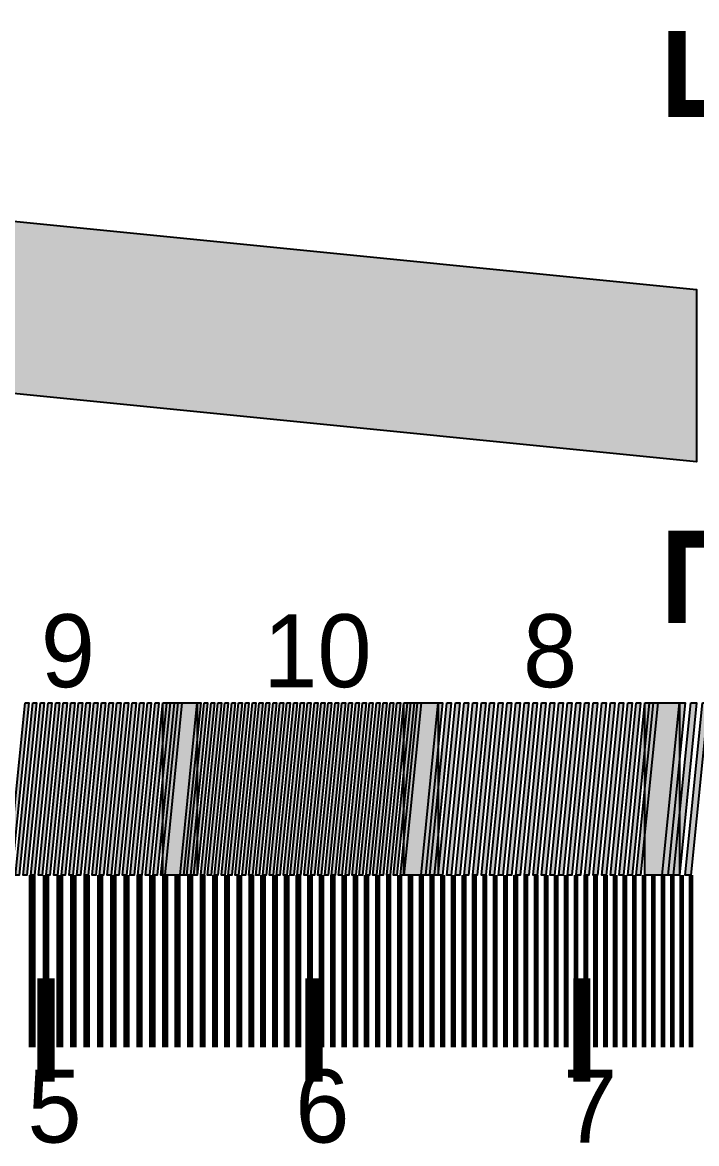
# Model space of a CAD drawing. Header units: millimetres. Extents: x 0 to 791, y 0 to 492.
# Drawn here: x 377.2 to 455.6, y 90.9 to 221.1 of the extents above; entities that cross this region are included whole.
import ezdxf

# ---------------------------------------------------------------- set-up
doc = ezdxf.new("R2010")
doc.units = ezdxf.units.MM
for name, color, linetype in [('LABELS', 7, 'Continuous'), ('PERIPHERY', 7, 'Continuous'), ('SFR', 7, 'Continuous')]:
    doc.layers.add(name, color=color, linetype=linetype)

msp = doc.modelspace()

# ---------------------------------------------------------------- hatches: boundary and pattern name
at = {"layer": 'PERIPHERY', "true_color": 0x000000}
h = msp.add_hatch(color=7, dxfattribs=at)
h.dxf.hatch_style = 1
h.paths.add_polyline_path([(377.56, 142.13), (378, 142.13), (376, 122.12), (375.56, 122.12), (377.56, 142.13)])
h = msp.add_hatch(color=7, dxfattribs=at)
h.dxf.hatch_style = 1
h.paths.add_polyline_path([(378.45, 142.13), (378.89, 142.13), (376.89, 122.12), (376.45, 122.12), (378.45, 142.13)])
h = msp.add_hatch(color=7, dxfattribs=at)
h.dxf.hatch_style = 1
h.paths.add_polyline_path([(379.34, 142.13), (379.78, 142.13), (377.78, 122.12), (377.34, 122.12), (379.34, 142.13)])
h = msp.add_hatch(color=7, dxfattribs=at)
h.dxf.hatch_style = 1
h.paths.add_polyline_path([(380.23, 142.13), (380.67, 142.13), (378.67, 122.12), (378.23, 122.12), (380.23, 142.13)])
h = msp.add_hatch(color=7, dxfattribs=at)
h.dxf.hatch_style = 1
h.paths.add_polyline_path([(381.12, 142.13), (381.56, 142.13), (379.56, 122.12), (379.11, 122.12), (381.12, 142.13)])
h = msp.add_hatch(color=7, dxfattribs=at)
h.dxf.hatch_style = 1
h.paths.add_polyline_path([(382, 142.13), (382.45, 142.13), (380.45, 122.12), (380, 122.12), (382, 142.13)])
h = msp.add_hatch(color=7, dxfattribs=at)
h.dxf.hatch_style = 1
h.paths.add_polyline_path([(382.89, 142.13), (383.34, 142.13), (381.34, 122.12), (380.89, 122.12), (382.89, 142.13)])
h = msp.add_hatch(color=7, dxfattribs=at)
h.dxf.hatch_style = 1
h.paths.add_polyline_path([(383.78, 142.13), (384.23, 142.13), (382.23, 122.12), (381.78, 122.12), (383.78, 142.13)])
h = msp.add_hatch(color=7, dxfattribs=at)
h.dxf.hatch_style = 1
h.paths.add_polyline_path([(384.67, 142.13), (385.11, 142.13), (383.11, 122.12), (382.67, 122.12), (384.67, 142.13)])
h = msp.add_hatch(color=7, dxfattribs=at)
h.dxf.hatch_style = 1
h.paths.add_polyline_path([(385.56, 142.13), (386, 142.13), (384, 122.12), (383.56, 122.12), (385.56, 142.13)])
h = msp.add_hatch(color=7, dxfattribs=at)
h.dxf.hatch_style = 1
h.paths.add_polyline_path([(386.45, 142.13), (386.89, 142.13), (384.89, 122.12), (384.45, 122.12), (386.45, 142.13)])
h = msp.add_hatch(color=7, dxfattribs=at)
h.dxf.hatch_style = 1
h.paths.add_polyline_path([(387.34, 142.13), (387.78, 142.13), (385.78, 122.12), (385.34, 122.12), (387.34, 142.13)])
h = msp.add_hatch(color=7, dxfattribs=at)
h.dxf.hatch_style = 1
h.paths.add_polyline_path([(388.22, 142.13), (388.67, 142.13), (386.67, 122.12), (386.22, 122.12), (388.22, 142.13)])
h = msp.add_hatch(color=7, dxfattribs=at)
h.dxf.hatch_style = 1
h.paths.add_polyline_path([(389.11, 142.13), (389.56, 142.13), (387.56, 122.12), (387.11, 122.12), (389.11, 142.13)])
h = msp.add_hatch(color=7, dxfattribs=at)
h.dxf.hatch_style = 1
h.paths.add_polyline_path([(390, 142.13), (390.45, 142.13), (388.45, 122.12), (388, 122.12), (390, 142.13)])
h = msp.add_hatch(color=7, dxfattribs=at)
h.dxf.hatch_style = 1
h.paths.add_polyline_path([(390.89, 142.13), (391.34, 142.13), (389.34, 122.12), (388.89, 122.12), (390.89, 142.13)])
h = msp.add_hatch(color=7, dxfattribs=at)
h.dxf.hatch_style = 1
h.paths.add_polyline_path([(391.78, 142.13), (392.22, 142.13), (390.22, 122.12), (389.78, 122.12), (391.78, 142.13)])
h = msp.add_hatch(color=7, dxfattribs=at)
h.dxf.hatch_style = 1
h.paths.add_polyline_path([(392.67, 142.13), (393.11, 142.13), (391.11, 122.12), (390.67, 122.12), (392.67, 142.13)])
h = msp.add_hatch(color=7, dxfattribs=at)
h.dxf.hatch_style = 1
h.paths.add_polyline_path([(393.56, 142.13), (394, 142.13), (392, 122.12), (391.56, 122.12), (393.56, 142.13)])
h = msp.add_hatch(color=7, dxfattribs=at)
h.dxf.hatch_style = 1
h.paths.add_polyline_path([(394.45, 142.13), (394.89, 142.13), (392.89, 122.12), (392.45, 122.12), (394.45, 142.13)])
h = msp.add_hatch(color=7, dxfattribs=at)
h.dxf.hatch_style = 1
h.paths.add_polyline_path([(395.33, 142.13), (395.78, 142.13), (393.78, 122.12), (393.34, 122.12), (395.33, 142.13)])
h = msp.add_hatch(color=7, dxfattribs=at)
h.dxf.hatch_style = 1
h.paths.add_polyline_path([(393.56, 142.13), (397.56, 142.13), (397.56, 122.12), (393.56, 122.12), (393.56, 142.13)])
h = msp.add_hatch(color=7, dxfattribs=at)
h.dxf.hatch_style = 1
h.paths.add_polyline_path([(397.56, 142.13), (397.96, 142.13), (395.96, 122.12), (395.56, 122.12), (397.56, 142.13)])
h = msp.add_hatch(color=7, dxfattribs=at)
h.dxf.hatch_style = 1
h.paths.add_polyline_path([(398.36, 142.13), (398.76, 142.13), (396.76, 122.12), (396.36, 122.12), (398.36, 142.13)])
h = msp.add_hatch(color=7, dxfattribs=at)
h.dxf.hatch_style = 1
h.paths.add_polyline_path([(399.16, 142.13), (399.56, 142.13), (397.56, 122.12), (397.16, 122.12), (399.16, 142.13)])
h = msp.add_hatch(color=7, dxfattribs=at)
h.dxf.hatch_style = 1
h.paths.add_polyline_path([(399.96, 142.13), (400.36, 142.13), (398.36, 122.12), (397.96, 122.12), (399.96, 142.13)])
h = msp.add_hatch(color=7, dxfattribs=at)
h.dxf.hatch_style = 1
h.paths.add_polyline_path([(400.76, 142.13), (401.16, 142.13), (399.16, 122.12), (398.76, 122.12), (400.76, 142.13)])
h = msp.add_hatch(color=7, dxfattribs=at)
h.dxf.hatch_style = 1
h.paths.add_polyline_path([(401.56, 142.13), (401.96, 142.13), (399.96, 122.12), (399.56, 122.12), (401.56, 142.13)])
h = msp.add_hatch(color=7, dxfattribs=at)
h.dxf.hatch_style = 1
h.paths.add_polyline_path([(402.36, 142.13), (402.76, 142.13), (400.76, 122.12), (400.36, 122.12), (402.36, 142.13)])
h = msp.add_hatch(color=7, dxfattribs=at)
h.dxf.hatch_style = 1
h.paths.add_polyline_path([(403.16, 142.13), (403.56, 142.13), (401.56, 122.12), (401.16, 122.12), (403.16, 142.13)])
h = msp.add_hatch(color=7, dxfattribs=at)
h.dxf.hatch_style = 1
h.paths.add_polyline_path([(403.96, 142.13), (404.36, 142.13), (402.36, 122.12), (401.96, 122.12), (403.96, 142.13)])
h = msp.add_hatch(color=7, dxfattribs=at)
h.dxf.hatch_style = 1
h.paths.add_polyline_path([(404.76, 142.13), (405.16, 142.13), (403.16, 122.12), (402.76, 122.12), (404.76, 142.13)])
h = msp.add_hatch(color=7, dxfattribs=at)
h.dxf.hatch_style = 1
h.paths.add_polyline_path([(405.56, 142.13), (405.96, 142.13), (403.96, 122.12), (403.56, 122.12), (405.56, 142.13)])
h = msp.add_hatch(color=7, dxfattribs=at)
h.dxf.hatch_style = 1
h.paths.add_polyline_path([(406.36, 142.13), (406.76, 142.13), (404.76, 122.12), (404.36, 122.12), (406.36, 142.13)])
h = msp.add_hatch(color=7, dxfattribs=at)
h.dxf.hatch_style = 1
h.paths.add_polyline_path([(407.16, 142.13), (407.56, 142.13), (405.56, 122.12), (405.16, 122.12), (407.16, 142.13)])
h = msp.add_hatch(color=7, dxfattribs=at)
h.dxf.hatch_style = 1
h.paths.add_polyline_path([(407.96, 142.13), (408.36, 142.13), (406.36, 122.12), (405.96, 122.12), (407.96, 142.13)])
h = msp.add_hatch(color=7, dxfattribs=at)
h.dxf.hatch_style = 1
h.paths.add_polyline_path([(408.76, 142.13), (409.16, 142.13), (407.16, 122.12), (406.76, 122.12), (408.76, 142.13)])
h = msp.add_hatch(color=7, dxfattribs=at)
h.dxf.hatch_style = 1
h.paths.add_polyline_path([(409.56, 142.13), (409.96, 142.13), (407.96, 122.12), (407.56, 122.12), (409.56, 142.13)])
h = msp.add_hatch(color=7, dxfattribs=at)
h.dxf.hatch_style = 1
h.paths.add_polyline_path([(410.36, 142.13), (410.76, 142.13), (408.76, 122.12), (408.36, 122.12), (410.36, 142.13)])
h = msp.add_hatch(color=7, dxfattribs=at)
h.dxf.hatch_style = 1
h.paths.add_polyline_path([(411.16, 142.13), (411.56, 142.13), (409.56, 122.12), (409.16, 122.12), (411.16, 142.13)])
h = msp.add_hatch(color=7, dxfattribs=at)
h.dxf.hatch_style = 1
h.paths.add_polyline_path([(411.96, 142.13), (412.36, 142.13), (410.36, 122.12), (409.96, 122.12), (411.96, 142.13)])
h = msp.add_hatch(color=7, dxfattribs=at)
h.dxf.hatch_style = 1
h.paths.add_polyline_path([(412.76, 142.13), (413.16, 142.13), (411.16, 122.12), (410.76, 122.12), (412.76, 142.13)])
h = msp.add_hatch(color=7, dxfattribs=at)
h.dxf.hatch_style = 1
h.paths.add_polyline_path([(413.56, 142.13), (413.96, 142.13), (411.96, 122.12), (411.56, 122.12), (413.56, 142.13)])
h = msp.add_hatch(color=7, dxfattribs=at)
h.dxf.hatch_style = 1
h.paths.add_polyline_path([(414.36, 142.13), (414.76, 142.13), (412.76, 122.12), (412.36, 122.12), (414.36, 142.13)])
h = msp.add_hatch(color=7, dxfattribs=at)
h.dxf.hatch_style = 1
h.paths.add_polyline_path([(415.16, 142.13), (415.56, 142.13), (413.56, 122.12), (413.16, 122.12), (415.16, 142.13)])
h = msp.add_hatch(color=7, dxfattribs=at)
h.dxf.hatch_style = 1
h.paths.add_polyline_path([(415.96, 142.13), (416.36, 142.13), (414.36, 122.12), (413.96, 122.12), (415.96, 142.13)])
h = msp.add_hatch(color=7, dxfattribs=at)
h.dxf.hatch_style = 1
h.paths.add_polyline_path([(416.76, 142.13), (417.16, 142.13), (415.16, 122.12), (414.76, 122.12), (416.76, 142.13)])
h = msp.add_hatch(color=7, dxfattribs=at)
h.dxf.hatch_style = 1
h.paths.add_polyline_path([(417.56, 142.13), (417.96, 142.13), (415.96, 122.12), (415.56, 122.12), (417.56, 142.13)])
h = msp.add_hatch(color=7, dxfattribs=at)
h.dxf.hatch_style = 1
h.paths.add_polyline_path([(418.36, 142.13), (418.76, 142.13), (416.76, 122.12), (416.36, 122.12), (418.36, 142.13)])
h = msp.add_hatch(color=7, dxfattribs=at)
h.dxf.hatch_style = 1
h.paths.add_polyline_path([(419.16, 142.13), (419.56, 142.13), (417.56, 122.12), (417.16, 122.12), (419.16, 142.13)])
h = msp.add_hatch(color=7, dxfattribs=at)
h.dxf.hatch_style = 1
h.paths.add_polyline_path([(419.96, 142.13), (420.36, 142.13), (418.36, 122.12), (417.96, 122.12), (419.96, 142.13)])
h = msp.add_hatch(color=7, dxfattribs=at)
h.dxf.hatch_style = 1
h.paths.add_polyline_path([(420.76, 142.13), (421.16, 142.13), (419.16, 122.12), (418.76, 122.12), (420.76, 142.13)])
h = msp.add_hatch(color=7, dxfattribs=at)
h.dxf.hatch_style = 1
h.paths.add_polyline_path([(421.56, 142.13), (421.96, 142.13), (419.96, 122.12), (419.56, 122.12), (421.56, 142.13)])
h = msp.add_hatch(color=7, dxfattribs=at)
h.dxf.hatch_style = 1
h.paths.add_polyline_path([(422.36, 142.13), (422.76, 142.13), (420.76, 122.12), (420.36, 122.12), (422.36, 142.13)])
h = msp.add_hatch(color=7, dxfattribs=at)
h.dxf.hatch_style = 1
h.paths.add_polyline_path([(423.16, 142.13), (423.56, 142.13), (421.56, 122.12), (421.16, 122.12), (423.16, 142.13)])
h = msp.add_hatch(color=7, dxfattribs=at)
h.dxf.hatch_style = 1
h.paths.add_polyline_path([(421.56, 142.13), (425.56, 142.13), (425.56, 122.12), (421.56, 122.12), (421.56, 142.13)])
h = msp.add_hatch(color=7, dxfattribs=at)
h.dxf.hatch_style = 1
h.paths.add_polyline_path([(425.56, 142.13), (426.06, 142.13), (424.06, 122.12), (423.56, 122.12), (425.56, 142.13)])
h = msp.add_hatch(color=7, dxfattribs=at)
h.dxf.hatch_style = 1
h.paths.add_polyline_path([(426.56, 142.13), (427.06, 142.13), (425.06, 122.12), (424.56, 122.12), (426.56, 142.13)])
h = msp.add_hatch(color=7, dxfattribs=at)
h.dxf.hatch_style = 1
h.paths.add_polyline_path([(427.56, 142.13), (428.06, 142.13), (426.06, 122.12), (425.56, 122.12), (427.56, 142.13)])
h = msp.add_hatch(color=7, dxfattribs=at)
h.dxf.hatch_style = 1
h.paths.add_polyline_path([(428.56, 142.13), (429.06, 142.13), (427.06, 122.12), (426.56, 122.12), (428.56, 142.13)])
h = msp.add_hatch(color=7, dxfattribs=at)
h.dxf.hatch_style = 1
h.paths.add_polyline_path([(429.56, 142.13), (430.06, 142.13), (428.06, 122.12), (427.56, 122.12), (429.56, 142.13)])
h = msp.add_hatch(color=7, dxfattribs=at)
h.dxf.hatch_style = 1
h.paths.add_polyline_path([(430.56, 142.13), (431.06, 142.13), (429.06, 122.12), (428.56, 122.12), (430.56, 142.13)])
h = msp.add_hatch(color=7, dxfattribs=at)
h.dxf.hatch_style = 1
h.paths.add_polyline_path([(431.56, 142.13), (432.06, 142.13), (430.06, 122.12), (429.56, 122.12), (431.56, 142.13)])
h = msp.add_hatch(color=7, dxfattribs=at)
h.dxf.hatch_style = 1
h.paths.add_polyline_path([(432.56, 142.13), (433.06, 142.13), (431.06, 122.12), (430.56, 122.12), (432.56, 142.13)])
h = msp.add_hatch(color=7, dxfattribs=at)
h.dxf.hatch_style = 1
h.paths.add_polyline_path([(433.56, 142.13), (434.06, 142.13), (432.06, 122.12), (431.56, 122.12), (433.56, 142.13)])
h = msp.add_hatch(color=7, dxfattribs=at)
h.dxf.hatch_style = 1
h.paths.add_polyline_path([(434.56, 142.13), (435.06, 142.13), (433.06, 122.12), (432.56, 122.12), (434.56, 142.13)])
h = msp.add_hatch(color=7, dxfattribs=at)
h.dxf.hatch_style = 1
h.paths.add_polyline_path([(435.56, 142.13), (436.06, 142.13), (434.06, 122.12), (433.56, 122.12), (435.56, 142.13)])
h = msp.add_hatch(color=7, dxfattribs=at)
h.dxf.hatch_style = 1
h.paths.add_polyline_path([(436.56, 142.13), (437.06, 142.13), (435.06, 122.12), (434.56, 122.12), (436.56, 142.13)])
h = msp.add_hatch(color=7, dxfattribs=at)
h.dxf.hatch_style = 1
h.paths.add_polyline_path([(437.56, 142.13), (438.06, 142.13), (436.06, 122.12), (435.56, 122.12), (437.56, 142.13)])
h = msp.add_hatch(color=7, dxfattribs=at)
h.dxf.hatch_style = 1
h.paths.add_polyline_path([(438.56, 142.13), (439.06, 142.13), (437.06, 122.12), (436.56, 122.12), (438.56, 142.13)])
h = msp.add_hatch(color=7, dxfattribs=at)
h.dxf.hatch_style = 1
h.paths.add_polyline_path([(439.56, 142.13), (440.06, 142.13), (438.06, 122.12), (437.56, 122.12), (439.56, 142.13)])
h = msp.add_hatch(color=7, dxfattribs=at)
h.dxf.hatch_style = 1
h.paths.add_polyline_path([(440.56, 142.13), (441.06, 142.13), (439.06, 122.12), (438.56, 122.12), (440.56, 142.13)])
h = msp.add_hatch(color=7, dxfattribs=at)
h.dxf.hatch_style = 1
h.paths.add_polyline_path([(441.56, 142.13), (442.06, 142.13), (440.06, 122.12), (439.56, 122.12), (441.56, 142.13)])
h = msp.add_hatch(color=7, dxfattribs=at)
h.dxf.hatch_style = 1
h.paths.add_polyline_path([(442.56, 142.13), (443.06, 142.13), (441.06, 122.12), (440.56, 122.12), (442.56, 142.13)])
h = msp.add_hatch(color=7, dxfattribs=at)
h.dxf.hatch_style = 1
h.paths.add_polyline_path([(443.56, 142.13), (444.06, 142.13), (442.06, 122.12), (441.56, 122.12), (443.56, 142.13)])
h = msp.add_hatch(color=7, dxfattribs=at)
h.dxf.hatch_style = 1
h.paths.add_polyline_path([(444.56, 142.13), (445.06, 142.13), (443.06, 122.12), (442.56, 122.12), (444.56, 142.13)])
h = msp.add_hatch(color=7, dxfattribs=at)
h.dxf.hatch_style = 1
h.paths.add_polyline_path([(445.56, 142.13), (446.06, 142.13), (444.06, 122.12), (443.56, 122.12), (445.56, 142.13)])
h = msp.add_hatch(color=7, dxfattribs=at)
h.dxf.hatch_style = 1
h.paths.add_polyline_path([(446.56, 142.13), (447.06, 142.13), (445.06, 122.12), (444.56, 122.12), (446.56, 142.13)])
h = msp.add_hatch(color=7, dxfattribs=at)
h.dxf.hatch_style = 1
h.paths.add_polyline_path([(447.56, 142.13), (448.06, 142.13), (446.06, 122.12), (445.56, 122.12), (447.56, 142.13)])
h = msp.add_hatch(color=7, dxfattribs=at)
h.dxf.hatch_style = 1
h.paths.add_polyline_path([(448.56, 142.13), (449.06, 142.13), (447.06, 122.12), (446.56, 122.12), (448.56, 142.13)])
h = msp.add_hatch(color=7, dxfattribs=at)
h.dxf.hatch_style = 1
h.paths.add_polyline_path([(449.56, 142.13), (450.06, 142.13), (448.06, 122.12), (447.56, 122.12), (449.56, 142.13)])
h = msp.add_hatch(color=7, dxfattribs=at)
h.dxf.hatch_style = 1
h.paths.add_polyline_path([(450.56, 142.13), (451.06, 142.13), (449.06, 122.12), (448.56, 122.12), (450.56, 142.13)])
h = msp.add_hatch(color=7, dxfattribs=at)
h.dxf.hatch_style = 1
h.paths.add_polyline_path([(449.56, 142.13), (453.56, 142.13), (453.56, 122.12), (449.56, 122.12), (449.56, 142.13)])
h = msp.add_hatch(color=7, dxfattribs=at)
h.dxf.hatch_style = 1
h.paths.add_polyline_path([(453.56, 142.13), (454.23, 142.13), (452.23, 122.12), (451.56, 122.12), (453.56, 142.13)])
h = msp.add_hatch(color=7, dxfattribs=at)
h.dxf.hatch_style = 1
h.paths.add_polyline_path([(454.89, 142.13), (455.56, 142.13), (453.56, 122.12), (452.89, 122.12), (454.89, 142.13)])
h = msp.add_hatch(color=7, dxfattribs=at)
h.dxf.hatch_style = 1
h.paths.add_polyline_path([(456.23, 142.13), (456.89, 142.13), (454.89, 122.12), (454.23, 122.12), (456.23, 142.13)])
at = {"layer": 'SFR', "true_color": 0x000000}
h = msp.add_hatch(color=7, dxfattribs=at)
h.dxf.hatch_style = 1
h.paths.add_polyline_path([(335.56, 182.12), (335.56, 202.13), (455.56, 190.13), (455.56, 170.12), (335.56, 182.12)])

# ---------------------------------------------------------------- linework, layer by layer
at = {"layer": 'PERIPHERY', "color": 250}
for points in [[(377.56, 142.13), (378, 142.13), (376, 122.12), (375.56, 122.12), (377.56, 142.13)], [(378.45, 142.13), (378.89, 142.13), (376.89, 122.12), (376.45, 122.12), (378.45, 142.13)], [(379.34, 142.13), (379.78, 142.13), (377.78, 122.12), (377.34, 122.12), (379.34, 142.13)], [(380.23, 142.13), (380.67, 142.13), (378.67, 122.12), (378.23, 122.12), (380.23, 142.13)], [(381.12, 142.13), (381.56, 142.13), (379.56, 122.12), (379.11, 122.12), (381.12, 142.13)], [(382, 142.13), (382.45, 142.13), (380.45, 122.12), (380, 122.12), (382, 142.13)], [(382.89, 142.13), (383.34, 142.13), (381.34, 122.12), (380.89, 122.12), (382.89, 142.13)], [(383.78, 142.13), (384.23, 142.13), (382.23, 122.12), (381.78, 122.12), (383.78, 142.13)], [(384.67, 142.13), (385.11, 142.13), (383.11, 122.12), (382.67, 122.12), (384.67, 142.13)], [(385.56, 142.13), (386, 142.13), (384, 122.12), (383.56, 122.12), (385.56, 142.13)], [(386.45, 142.13), (386.89, 142.13), (384.89, 122.12), (384.45, 122.12), (386.45, 142.13)], [(387.34, 142.13), (387.78, 142.13), (385.78, 122.12), (385.34, 122.12), (387.34, 142.13)], [(388.22, 142.13), (388.67, 142.13), (386.67, 122.12), (386.22, 122.12), (388.22, 142.13)], [(389.11, 142.13), (389.56, 142.13), (387.56, 122.12), (387.11, 122.12), (389.11, 142.13)], [(390, 142.13), (390.45, 142.13), (388.45, 122.12), (388, 122.12), (390, 142.13)], [(390.89, 142.13), (391.34, 142.13), (389.34, 122.12), (388.89, 122.12), (390.89, 142.13)], [(391.78, 142.13), (392.22, 142.13), (390.22, 122.12), (389.78, 122.12), (391.78, 142.13)], [(392.67, 142.13), (393.11, 142.13), (391.11, 122.12), (390.67, 122.12), (392.67, 142.13)], [(393.56, 142.13), (394, 142.13), (392, 122.12), (391.56, 122.12), (393.56, 142.13)], [(394.45, 142.13), (394.89, 142.13), (392.89, 122.12), (392.45, 122.12), (394.45, 142.13)], [(395.33, 142.13), (395.78, 142.13), (393.78, 122.12), (393.34, 122.12), (395.33, 142.13)], [(393.56, 142.13), (397.56, 142.13), (397.56, 122.12), (393.56, 122.12), (393.56, 142.13)], [(397.56, 142.13), (397.96, 142.13), (395.96, 122.12), (395.56, 122.12), (397.56, 142.13)], [(398.36, 142.13), (398.76, 142.13), (396.76, 122.12), (396.36, 122.12), (398.36, 142.13)], [(399.16, 142.13), (399.56, 142.13), (397.56, 122.12), (397.16, 122.12), (399.16, 142.13)], [(399.96, 142.13), (400.36, 142.13), (398.36, 122.12), (397.96, 122.12), (399.96, 142.13)], [(400.76, 142.13), (401.16, 142.13), (399.16, 122.12), (398.76, 122.12), (400.76, 142.13)], [(401.56, 142.13), (401.96, 142.13), (399.96, 122.12), (399.56, 122.12), (401.56, 142.13)], [(402.36, 142.13), (402.76, 142.13), (400.76, 122.12), (400.36, 122.12), (402.36, 142.13)], [(403.16, 142.13), (403.56, 142.13), (401.56, 122.12), (401.16, 122.12), (403.16, 142.13)], [(403.96, 142.13), (404.36, 142.13), (402.36, 122.12), (401.96, 122.12), (403.96, 142.13)], [(404.76, 142.13), (405.16, 142.13), (403.16, 122.12), (402.76, 122.12), (404.76, 142.13)], [(405.56, 142.13), (405.96, 142.13), (403.96, 122.12), (403.56, 122.12), (405.56, 142.13)], [(406.36, 142.13), (406.76, 142.13), (404.76, 122.12), (404.36, 122.12), (406.36, 142.13)], [(407.16, 142.13), (407.56, 142.13), (405.56, 122.12), (405.16, 122.12), (407.16, 142.13)], [(407.96, 142.13), (408.36, 142.13), (406.36, 122.12), (405.96, 122.12), (407.96, 142.13)], [(408.76, 142.13), (409.16, 142.13), (407.16, 122.12), (406.76, 122.12), (408.76, 142.13)], [(409.56, 142.13), (409.96, 142.13), (407.96, 122.12), (407.56, 122.12), (409.56, 142.13)], [(410.36, 142.13), (410.76, 142.13), (408.76, 122.12), (408.36, 122.12), (410.36, 142.13)], [(411.16, 142.13), (411.56, 142.13), (409.56, 122.12), (409.16, 122.12), (411.16, 142.13)], [(411.96, 142.13), (412.36, 142.13), (410.36, 122.12), (409.96, 122.12), (411.96, 142.13)], [(412.76, 142.13), (413.16, 142.13), (411.16, 122.12), (410.76, 122.12), (412.76, 142.13)], [(413.56, 142.13), (413.96, 142.13), (411.96, 122.12), (411.56, 122.12), (413.56, 142.13)], [(414.36, 142.13), (414.76, 142.13), (412.76, 122.12), (412.36, 122.12), (414.36, 142.13)], [(415.16, 142.13), (415.56, 142.13), (413.56, 122.12), (413.16, 122.12), (415.16, 142.13)], [(415.96, 142.13), (416.36, 142.13), (414.36, 122.12), (413.96, 122.12), (415.96, 142.13)], [(416.76, 142.13), (417.16, 142.13), (415.16, 122.12), (414.76, 122.12), (416.76, 142.13)], [(417.56, 142.13), (417.96, 142.13), (415.96, 122.12), (415.56, 122.12), (417.56, 142.13)], [(418.36, 142.13), (418.76, 142.13), (416.76, 122.12), (416.36, 122.12), (418.36, 142.13)], [(419.16, 142.13), (419.56, 142.13), (417.56, 122.12), (417.16, 122.12), (419.16, 142.13)], [(419.96, 142.13), (420.36, 142.13), (418.36, 122.12), (417.96, 122.12), (419.96, 142.13)], [(420.76, 142.13), (421.16, 142.13), (419.16, 122.12), (418.76, 122.12), (420.76, 142.13)], [(421.56, 142.13), (421.96, 142.13), (419.96, 122.12), (419.56, 122.12), (421.56, 142.13)], [(422.36, 142.13), (422.76, 142.13), (420.76, 122.12), (420.36, 122.12), (422.36, 142.13)], [(423.16, 142.13), (423.56, 142.13), (421.56, 122.12), (421.16, 122.12), (423.16, 142.13)], [(421.56, 142.13), (425.56, 142.13), (425.56, 122.12), (421.56, 122.12), (421.56, 142.13)], [(425.56, 142.13), (426.06, 142.13), (424.06, 122.12), (423.56, 122.12), (425.56, 142.13)], [(426.56, 142.13), (427.06, 142.13), (425.06, 122.12), (424.56, 122.12), (426.56, 142.13)], [(427.56, 142.13), (428.06, 142.13), (426.06, 122.12), (425.56, 122.12), (427.56, 142.13)], [(428.56, 142.13), (429.06, 142.13), (427.06, 122.12), (426.56, 122.12), (428.56, 142.13)], [(429.56, 142.13), (430.06, 142.13), (428.06, 122.12), (427.56, 122.12), (429.56, 142.13)], [(430.56, 142.13), (431.06, 142.13), (429.06, 122.12), (428.56, 122.12), (430.56, 142.13)], [(431.56, 142.13), (432.06, 142.13), (430.06, 122.12), (429.56, 122.12), (431.56, 142.13)], [(432.56, 142.13), (433.06, 142.13), (431.06, 122.12), (430.56, 122.12), (432.56, 142.13)], [(433.56, 142.13), (434.06, 142.13), (432.06, 122.12), (431.56, 122.12), (433.56, 142.13)], [(434.56, 142.13), (435.06, 142.13), (433.06, 122.12), (432.56, 122.12), (434.56, 142.13)], [(435.56, 142.13), (436.06, 142.13), (434.06, 122.12), (433.56, 122.12), (435.56, 142.13)], [(436.56, 142.13), (437.06, 142.13), (435.06, 122.12), (434.56, 122.12), (436.56, 142.13)], [(437.56, 142.13), (438.06, 142.13), (436.06, 122.12), (435.56, 122.12), (437.56, 142.13)], [(438.56, 142.13), (439.06, 142.13), (437.06, 122.12), (436.56, 122.12), (438.56, 142.13)], [(439.56, 142.13), (440.06, 142.13), (438.06, 122.12), (437.56, 122.12), (439.56, 142.13)], [(440.56, 142.13), (441.06, 142.13), (439.06, 122.12), (438.56, 122.12), (440.56, 142.13)], [(441.56, 142.13), (442.06, 142.13), (440.06, 122.12), (439.56, 122.12), (441.56, 142.13)], [(442.56, 142.13), (443.06, 142.13), (441.06, 122.12), (440.56, 122.12), (442.56, 142.13)], [(443.56, 142.13), (444.06, 142.13), (442.06, 122.12), (441.56, 122.12), (443.56, 142.13)], [(444.56, 142.13), (445.06, 142.13), (443.06, 122.12), (442.56, 122.12), (444.56, 142.13)], [(445.56, 142.13), (446.06, 142.13), (444.06, 122.12), (443.56, 122.12), (445.56, 142.13)], [(446.56, 142.13), (447.06, 142.13), (445.06, 122.12), (444.56, 122.12), (446.56, 142.13)], [(447.56, 142.13), (448.06, 142.13), (446.06, 122.12), (445.56, 122.12), (447.56, 142.13)], [(448.56, 142.13), (449.06, 142.13), (447.06, 122.12), (446.56, 122.12), (448.56, 142.13)], [(449.56, 142.13), (450.06, 142.13), (448.06, 122.12), (447.56, 122.12), (449.56, 142.13)], [(450.56, 142.13), (451.06, 142.13), (449.06, 122.12), (448.56, 122.12), (450.56, 142.13)], [(449.56, 142.13), (453.56, 142.13), (453.56, 122.12), (449.56, 122.12), (449.56, 142.13)], [(453.56, 142.13), (454.23, 142.13), (452.23, 122.12), (451.56, 122.12), (453.56, 142.13)], [(454.89, 142.13), (455.56, 142.13), (453.56, 122.12), (452.89, 122.12), (454.89, 142.13)], [(456.23, 142.13), (456.89, 142.13), (454.89, 122.12), (454.23, 122.12), (456.23, 142.13)]]:
    msp.add_lwpolyline(points, close=True, dxfattribs=at)
at = {"layer": 'PERIPHERY', "color": 250, "lineweight": 35}
for points, const_width in [([(378.38, 122.12), (378.38, 102.12)], 0.811), ([(379.99, 122.12), (379.99, 102.12)], 0.802), ([(381.59, 122.12), (381.59, 102.12)], 0.794), ([(383.17, 122.12), (383.17, 102.12)], 0.786), ([(384.73, 122.12), (384.73, 102.12)], 0.778), ([(386.28, 122.12), (386.28, 102.12)], 0.771), ([(387.82, 122.12), (387.82, 102.12)], 0.764), ([(389.34, 122.12), (389.34, 102.12)], 0.756), ([(390.84, 122.12), (390.84, 102.12)], 0.75), ([(392.34, 122.12), (392.34, 102.12)], 0.743), ([(393.82, 122.12), (393.82, 102.12)], 0.736), ([(395.28, 122.12), (395.28, 102.12)], 0.73), ([(396.73, 122.12), (396.73, 102.12)], 0.724), ([(398.18, 122.12), (398.18, 102.12)], 0.718), ([(399.61, 122.12), (399.61, 102.12)], 0.712), ([(401.02, 122.12), (401.02, 102.12)], 0.706), ([(402.43, 122.12), (402.43, 102.12)], 0.701), ([(403.83, 122.12), (403.83, 102.12)], 0.695), ([(405.21, 122.12), (405.21, 102.12)], 0.69), ([(406.59, 122.12), (406.59, 102.12)], 0.685), ([(407.95, 122.12), (407.95, 102.12)], 0.679), ([(409.3, 122.12), (409.3, 102.12)], 0.674), ([(410.65, 122.12), (410.65, 102.12)], 0.67), ([(411.98, 122.12), (411.98, 102.12)], 0.665), ([(413.31, 122.12), (413.31, 102.12)], 0.66), ([(414.62, 122.12), (414.62, 102.12)], 0.656), ([(415.93, 122.12), (415.93, 102.12)], 0.651), ([(417.23, 122.12), (417.23, 102.12)], 0.647), ([(418.52, 122.12), (418.52, 102.12)], 0.642), ([(419.8, 122.12), (419.8, 102.12)], 0.638), ([(421.07, 122.12), (421.07, 102.12)], 0.634), ([(422.33, 122.12), (422.33, 102.12)], 0.63), ([(423.59, 122.12), (423.59, 102.12)], 0.626), ([(424.84, 122.12), (424.84, 102.12)], 0.622), ([(426.08, 122.12), (426.08, 102.12)], 0.618), ([(427.31, 122.12), (427.31, 102.12)], 0.614), ([(428.53, 122.12), (428.53, 102.12)], 0.611), ([(429.75, 122.12), (429.75, 102.12)], 0.607), ([(430.96, 122.12), (430.96, 102.12)], 0.603), ([(432.16, 122.12), (432.16, 102.12)], 0.6), ([(433.36, 122.12), (433.36, 102.12)], 0.597), ([(434.55, 122.12), (434.55, 102.12)], 0.593), ([(435.73, 122.12), (435.73, 102.12)], 0.59), ([(436.91, 122.12), (436.91, 102.12)], 0.587), ([(438.08, 122.12), (438.08, 102.12)], 0.583), ([(439.24, 122.12), (439.24, 102.12)], 0.58), ([(440.4, 122.12), (440.4, 102.12)], 0.577), ([(441.55, 122.12), (441.55, 102.12)], 0.574), ([(442.7, 122.12), (442.7, 102.12)], 0.571), ([(443.83, 122.12), (443.83, 102.12)], 0.568), ([(444.97, 122.12), (444.97, 102.12)], 0.565), ([(446.1, 122.12), (446.1, 102.12)], 0.562), ([(447.22, 122.12), (447.22, 102.12)], 0.559), ([(448.33, 122.12), (448.33, 102.12)], 0.557), ([(449.44, 122.12), (449.44, 102.12)], 0.554), ([(450.55, 122.12), (450.55, 102.12)], 0.551), ([(451.65, 122.12), (451.65, 102.12)], 0.548), ([(452.74, 122.12), (452.74, 102.12)], 0.546), ([(453.83, 122.12), (453.83, 102.12)], 0.543), ([(454.91, 122.12), (454.91, 102.12)], 0.541), ([(380, 110.13), (380, 98.13)], 2), ([(411.11, 110.13), (411.11, 98.13)], 2), ([(442.23, 110.13), (442.23, 98.13)], 2)]:
    msp.add_lwpolyline(points, dxfattribs=dict(at, const_width=const_width))
at = {"layer": 'PERIPHERY', "color": 250, "true_color": 0x000000}
for points in [[(377.56, 142.13), (375.56, 122.12), (376, 122.12)], [(376, 122.12), (378, 142.13), (377.56, 142.13)], [(378.45, 142.13), (376.45, 122.12), (376.89, 122.12)], [(376.89, 122.12), (378.89, 142.13), (378.45, 142.13)], [(379.34, 142.13), (377.34, 122.12), (377.78, 122.12)], [(377.78, 122.12), (379.78, 142.13), (379.34, 142.13)], [(380.23, 142.13), (378.23, 122.12), (378.67, 122.12)], [(378.67, 122.12), (380.67, 142.13), (380.23, 142.13)], [(381.12, 142.13), (379.11, 122.12), (379.56, 122.12)], [(379.56, 122.12), (381.56, 142.13), (381.12, 142.13)], [(382, 142.13), (380, 122.12), (380.45, 122.12)], [(380.45, 122.12), (382.45, 142.13), (382, 142.13)], [(382.89, 142.13), (380.89, 122.12), (381.34, 122.12)], [(381.34, 122.12), (383.34, 142.13), (382.89, 142.13)], [(383.78, 142.13), (381.78, 122.12), (382.23, 122.12)], [(382.23, 122.12), (384.23, 142.13), (383.78, 142.13)], [(384.67, 142.13), (382.67, 122.12), (383.11, 122.12)], [(383.11, 122.12), (385.11, 142.13), (384.67, 142.13)], [(385.56, 142.13), (383.56, 122.12), (384, 122.12)], [(384, 122.12), (386, 142.13), (385.56, 142.13)], [(386.45, 142.13), (384.45, 122.12), (384.89, 122.12)], [(384.89, 122.12), (386.89, 142.13), (386.45, 142.13)], [(387.34, 142.13), (385.34, 122.12), (385.78, 122.12)], [(385.78, 122.12), (387.78, 142.13), (387.34, 142.13)], [(388.22, 142.13), (386.22, 122.12), (386.67, 122.12)], [(386.67, 122.12), (388.67, 142.13), (388.22, 142.13)], [(389.11, 142.13), (387.11, 122.12), (387.56, 122.12)], [(387.56, 122.12), (389.56, 142.13), (389.11, 142.13)], [(390, 142.13), (388, 122.12), (388.45, 122.12)], [(388.45, 122.12), (390.45, 142.13), (390, 142.13)], [(390.89, 142.13), (388.89, 122.12), (389.34, 122.12)], [(389.34, 122.12), (391.34, 142.13), (390.89, 142.13)], [(391.78, 142.13), (389.78, 122.12), (390.22, 122.12)], [(390.22, 122.12), (392.22, 142.13), (391.78, 142.13)], [(392.67, 142.13), (390.67, 122.12), (391.11, 122.12)], [(391.11, 122.12), (393.11, 142.13), (392.67, 142.13)], [(393.56, 142.13), (391.56, 122.12), (392, 122.12)], [(392, 122.12), (394, 142.13), (393.56, 142.13)], [(394.45, 142.13), (392.45, 122.12), (392.89, 122.12)], [(392.89, 122.12), (394.89, 142.13), (394.45, 142.13)], [(395.33, 142.13), (393.34, 122.12), (393.78, 122.12)], [(393.56, 142.13), (393.56, 122.12), (397.56, 122.12)], [(397.56, 122.12), (397.56, 142.13), (393.56, 142.13)], [(393.78, 122.12), (395.78, 142.13), (395.33, 142.13)], [(397.56, 142.13), (395.56, 122.12), (395.96, 122.12)], [(395.96, 122.12), (397.96, 142.13), (397.56, 142.13)], [(398.36, 142.13), (396.36, 122.12), (396.76, 122.12)], [(396.76, 122.12), (398.76, 142.13), (398.36, 142.13)], [(399.16, 142.13), (397.16, 122.12), (397.56, 122.12)], [(397.56, 122.12), (399.56, 142.13), (399.16, 142.13)], [(399.96, 142.13), (397.96, 122.12), (398.36, 122.12)], [(398.36, 122.12), (400.36, 142.13), (399.96, 142.13)], [(400.76, 142.13), (398.76, 122.12), (399.16, 122.12)], [(399.16, 122.12), (401.16, 142.13), (400.76, 142.13)], [(401.56, 142.13), (399.56, 122.12), (399.96, 122.12)], [(399.96, 122.12), (401.96, 142.13), (401.56, 142.13)], [(402.36, 142.13), (400.36, 122.12), (400.76, 122.12)], [(400.76, 122.12), (402.76, 142.13), (402.36, 142.13)], [(403.16, 142.13), (401.16, 122.12), (401.56, 122.12)], [(401.56, 122.12), (403.56, 142.13), (403.16, 142.13)], [(403.96, 142.13), (401.96, 122.12), (402.36, 122.12)], [(402.36, 122.12), (404.36, 142.13), (403.96, 142.13)], [(404.76, 142.13), (402.76, 122.12), (403.16, 122.12)], [(403.16, 122.12), (405.16, 142.13), (404.76, 142.13)], [(405.56, 142.13), (403.56, 122.12), (403.96, 122.12)], [(403.96, 122.12), (405.96, 142.13), (405.56, 142.13)], [(406.36, 142.13), (404.36, 122.12), (404.76, 122.12)], [(404.76, 122.12), (406.76, 142.13), (406.36, 142.13)], [(407.16, 142.13), (405.16, 122.12), (405.56, 122.12)], [(405.56, 122.12), (407.56, 142.13), (407.16, 142.13)], [(407.96, 142.13), (405.96, 122.12), (406.36, 122.12)], [(406.36, 122.12), (408.36, 142.13), (407.96, 142.13)], [(408.76, 142.13), (406.76, 122.12), (407.16, 122.12)], [(407.16, 122.12), (409.16, 142.13), (408.76, 142.13)], [(409.56, 142.13), (407.56, 122.12), (407.96, 122.12)], [(407.96, 122.12), (409.96, 142.13), (409.56, 142.13)], [(410.36, 142.13), (408.36, 122.12), (408.76, 122.12)], [(408.76, 122.12), (410.76, 142.13), (410.36, 142.13)], [(411.16, 142.13), (409.16, 122.12), (409.56, 122.12)], [(409.56, 122.12), (411.56, 142.13), (411.16, 142.13)], [(411.96, 142.13), (409.96, 122.12), (410.36, 122.12)], [(410.36, 122.12), (412.36, 142.13), (411.96, 142.13)], [(412.76, 142.13), (410.76, 122.12), (411.16, 122.12)], [(411.16, 122.12), (413.16, 142.13), (412.76, 142.13)], [(413.56, 142.13), (411.56, 122.12), (411.96, 122.12)], [(411.96, 122.12), (413.96, 142.13), (413.56, 142.13)], [(414.36, 142.13), (412.36, 122.12), (412.76, 122.12)], [(412.76, 122.12), (414.76, 142.13), (414.36, 142.13)], [(415.16, 142.13), (413.16, 122.12), (413.56, 122.12)], [(413.56, 122.12), (415.56, 142.13), (415.16, 142.13)], [(415.96, 142.13), (413.96, 122.12), (414.36, 122.12)], [(414.36, 122.12), (416.36, 142.13), (415.96, 142.13)], [(416.76, 142.13), (414.76, 122.12), (415.16, 122.12)], [(415.16, 122.12), (417.16, 142.13), (416.76, 142.13)], [(417.56, 142.13), (415.56, 122.12), (415.96, 122.12)], [(415.96, 122.12), (417.96, 142.13), (417.56, 142.13)], [(418.36, 142.13), (416.36, 122.12), (416.76, 122.12)], [(416.76, 122.12), (418.76, 142.13), (418.36, 142.13)], [(419.16, 142.13), (417.16, 122.12), (417.56, 122.12)], [(417.56, 122.12), (419.56, 142.13), (419.16, 142.13)], [(419.96, 142.13), (417.96, 122.12), (418.36, 122.12)], [(418.36, 122.12), (420.36, 142.13), (419.96, 142.13)], [(420.76, 142.13), (418.76, 122.12), (419.16, 122.12)], [(419.16, 122.12), (421.16, 142.13), (420.76, 142.13)], [(421.56, 142.13), (419.56, 122.12), (419.96, 122.12)], [(419.96, 122.12), (421.96, 142.13), (421.56, 142.13)], [(422.36, 142.13), (420.36, 122.12), (420.76, 122.12)], [(420.76, 122.12), (422.76, 142.13), (422.36, 142.13)], [(423.16, 142.13), (421.16, 122.12), (421.56, 122.12)], [(421.56, 142.13), (421.56, 122.12), (425.56, 122.12)], [(425.56, 122.12), (425.56, 142.13), (421.56, 142.13)], [(421.56, 122.12), (423.56, 142.13), (423.16, 142.13)], [(425.56, 142.13), (423.56, 122.12), (424.06, 122.12)], [(424.06, 122.12), (426.06, 142.13), (425.56, 142.13)], [(426.56, 142.13), (424.56, 122.12), (425.06, 122.12)], [(425.06, 122.12), (427.06, 142.13), (426.56, 142.13)], [(427.56, 142.13), (425.56, 122.12), (426.06, 122.12)], [(426.06, 122.12), (428.06, 142.13), (427.56, 142.13)], [(428.56, 142.13), (426.56, 122.12), (427.06, 122.12)], [(427.06, 122.12), (429.06, 142.13), (428.56, 142.13)], [(429.56, 142.13), (427.56, 122.12), (428.06, 122.12)], [(428.06, 122.12), (430.06, 142.13), (429.56, 142.13)], [(430.56, 142.13), (428.56, 122.12), (429.06, 122.12)], [(429.06, 122.12), (431.06, 142.13), (430.56, 142.13)], [(431.56, 142.13), (429.56, 122.12), (430.06, 122.12)], [(430.06, 122.12), (432.06, 142.13), (431.56, 142.13)], [(432.56, 142.13), (430.56, 122.12), (431.06, 122.12)], [(431.06, 122.12), (433.06, 142.13), (432.56, 142.13)], [(433.56, 142.13), (431.56, 122.12), (432.06, 122.12)], [(432.06, 122.12), (434.06, 142.13), (433.56, 142.13)], [(434.56, 142.13), (432.56, 122.12), (433.06, 122.12)], [(433.06, 122.12), (435.06, 142.13), (434.56, 142.13)], [(435.56, 142.13), (433.56, 122.12), (434.06, 122.12)], [(434.06, 122.12), (436.06, 142.13), (435.56, 142.13)], [(436.56, 142.13), (434.56, 122.12), (435.06, 122.12)], [(435.06, 122.12), (437.06, 142.13), (436.56, 142.13)], [(437.56, 142.13), (435.56, 122.12), (436.06, 122.12)], [(436.06, 122.12), (438.06, 142.13), (437.56, 142.13)], [(438.56, 142.13), (436.56, 122.12), (437.06, 122.12)], [(437.06, 122.12), (439.06, 142.13), (438.56, 142.13)], [(439.56, 142.13), (437.56, 122.12), (438.06, 122.12)], [(438.06, 122.12), (440.06, 142.13), (439.56, 142.13)], [(440.56, 142.13), (438.56, 122.12), (439.06, 122.12)], [(439.06, 122.12), (441.06, 142.13), (440.56, 142.13)], [(441.56, 142.13), (439.56, 122.12), (440.06, 122.12)], [(440.06, 122.12), (442.06, 142.13), (441.56, 142.13)], [(442.56, 142.13), (440.56, 122.12), (441.06, 122.12)], [(441.06, 122.12), (443.06, 142.13), (442.56, 142.13)], [(443.56, 142.13), (441.56, 122.12), (442.06, 122.12)], [(442.06, 122.12), (444.06, 142.13), (443.56, 142.13)], [(444.56, 142.13), (442.56, 122.12), (443.06, 122.12)], [(443.06, 122.12), (445.06, 142.13), (444.56, 142.13)], [(445.56, 142.13), (443.56, 122.12), (444.06, 122.12)], [(444.06, 122.12), (446.06, 142.13), (445.56, 142.13)], [(446.56, 142.13), (444.56, 122.12), (445.06, 122.12)], [(445.06, 122.12), (447.06, 142.13), (446.56, 142.13)], [(447.56, 142.13), (445.56, 122.12), (446.06, 122.12)], [(446.06, 122.12), (448.06, 142.13), (447.56, 142.13)], [(448.56, 142.13), (446.56, 122.12), (447.06, 122.12)], [(447.06, 122.12), (449.06, 142.13), (448.56, 142.13)], [(449.56, 142.13), (447.56, 122.12), (448.06, 122.12)], [(448.06, 122.12), (450.06, 142.13), (449.56, 142.13)], [(450.56, 142.13), (448.56, 122.12), (449.06, 122.12)], [(449.06, 122.12), (451.06, 142.13), (450.56, 142.13)], [(449.56, 142.13), (449.56, 122.12), (453.56, 122.12)], [(453.56, 122.12), (453.56, 142.13), (449.56, 142.13)], [(453.56, 142.13), (451.56, 122.12), (452.23, 122.12)], [(452.23, 122.12), (454.23, 142.13), (453.56, 142.13)], [(454.89, 142.13), (452.89, 122.12), (453.56, 122.12)], [(453.56, 122.12), (455.56, 142.13), (454.89, 142.13)], [(456.23, 142.13), (454.23, 122.12), (454.89, 122.12)], [(454.89, 122.12), (456.89, 142.13), (456.23, 142.13)]]:
    msp.add_solid(points, dxfattribs=at)
at = {"layer": 'SFR', "color": 250, "lineweight": 35, "const_width": 2}
for points in [[(453.29, 220.13), (453.29, 211.13), (463.02, 211.13)], [(462.29, 161.13), (453.29, 161.13), (453.29, 151.4)]]:
    msp.add_lwpolyline(points, dxfattribs=at)
at = {"layer": 'SFR', "color": 250}
msp.add_lwpolyline([(335.56, 182.12), (335.56, 202.13), (455.56, 190.13), (455.56, 170.12), (335.56, 182.12)], close=True, dxfattribs=at)
at = {"layer": 'SFR', "color": 250, "true_color": 0x000000}
for points in [[(455.56, 190.13), (335.56, 202.13), (335.56, 182.12)], [(335.56, 182.12), (455.56, 170.12), (455.56, 190.13)]]:
    msp.add_solid(points, dxfattribs=at)

# ---------------------------------------------------------------- texts
at = {"layer": 'LABELS', "color": 250}
for s, height, p in [('9', 8.47, (379.39, 143.94)), ('10', 8.467, (405.22, 143.94)), ('8', 8.47, (435.39, 143.94)), ('5', 8.47, (377.83, 91.07)), ('6', 8.47, (408.94, 91.07)), ('7', 8.47, (440.05, 91.07))]:
    msp.add_text(s, height=height, dxfattribs=at).set_placement(p)

doc.saveas('drawing.dxf')
